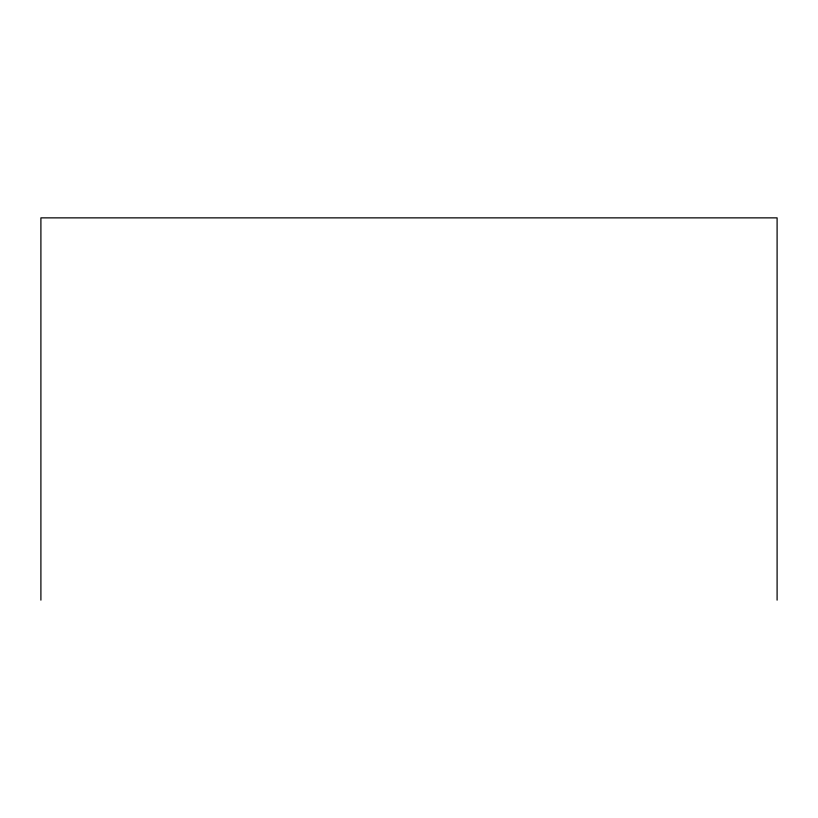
<?xml version="1.0" encoding="UTF-8"?>
<svg xmlns="http://www.w3.org/2000/svg" width="818" height="818" viewBox="0 0 818 818"><rect width="100%" height="100%" fill="white"/><g stroke="black" fill="none" stroke-linecap="round" stroke-linejoin="round"><path stroke-width="1.23" d="M777.1 600.136L777.1 217.864L40.9 217.864L40.9 600.136"/></g></svg>
